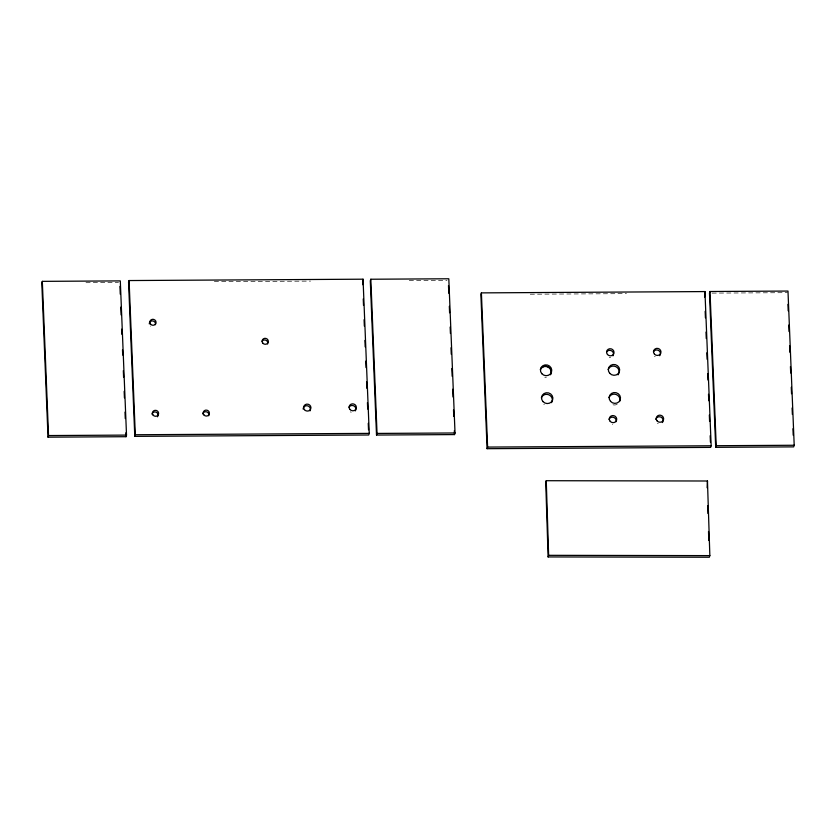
<?xml version="1.0" encoding="UTF-8"?>
<svg xmlns="http://www.w3.org/2000/svg" width="836" height="836" viewBox="0 0 836 836"><rect width="100%" height="100%" fill="white"/><g stroke="black" fill="none" stroke-linecap="round" stroke-linejoin="round"><path stroke-width="0.63" stroke-dasharray="4.18 3.13" d="M214.35 281.669L310.532 281.105M409.295 280.614L446.988 280.394M85.993 282.714L118.482 282.526M530.264 294.209L626.446 293.645M712.084 293.112L787.47 292.673M655.163 356.669A3.741 3.532 17.9 0 1 654.504 356.272M658.183 423.622A3.741 3.532 17.9 0 1 657.493 423.298M612.673 424.27A3.741 3.532 17.9 0 1 612.328 424.26M617.125 404.342A5.695 5.392 17.9 0 1 611.921 404.405M610.625 357.369A3.741 3.532 17.9 0 1 609.266 357.39M546.326 377.276A5.695 5.392 17.9 0 1 544.779 377.224M544.309 404.593A5.695 5.392 17.9 0 1 543.797 404.321M150.543 326.218A3.135 2.968 17.9 0 1 150.292 326.009M351.214 412.252A3.657 3.459 17.9 0 1 350.284 411.824"/><path stroke-width="1.25" d="M42.322 281.356L41.8 282.965L48.018 437.165L125.996 436.705L126.518 435.096L120.3 280.906L42.322 281.356L48.53 435.556L48.018 437.165M129.089 280.551L128.566 282.171L134.784 436.361L368.728 434.992L369.251 433.382L363.043 279.193L129.089 280.551L135.307 434.751L134.784 436.361M363.043 279.193L362.678 284.689M370.829 279.234L370.306 280.844L376.513 435.044L454.502 434.584L455.024 432.975L448.807 278.775L370.829 279.234L377.036 433.424L376.513 435.044M481.4 292.882L480.878 294.491L487.095 448.692L710.642 447.385L711.164 445.776L704.947 291.576L481.4 292.882L487.607 447.082L487.095 448.692M546.253 480.71L545.73 482.32L548.113 556.933L709.325 557.225L709.848 555.616L707.465 481.003L546.253 480.71L548.635 555.323L548.113 556.933M704.947 291.576L704.591 297.073M710.004 291.513L709.482 293.133L715.7 447.323L793.677 446.873L794.2 445.254L787.982 291.064L710.004 291.513L716.212 445.713L715.7 447.323M707.465 481.003L707.11 487.754M135.307 434.751L369.251 433.382M377.036 433.424L455.024 432.975M48.53 435.556L126.518 435.096M487.607 447.082L711.164 445.776M716.212 445.713L794.2 445.254M548.635 555.323L709.848 555.616M787.94 304.335L788.191 310.814M788.766 325.068L789.027 331.547M789.602 345.801L789.863 352.28M790.438 366.534L790.699 373.013M791.274 387.267L791.535 393.746M792.11 407.999L792.371 414.478M792.946 428.732L793.207 435.211M705.166 311.326L705.427 317.805M706.002 332.059L706.263 338.538M706.838 352.792L707.099 359.271M707.664 373.525L707.925 380.004M708.5 394.258L708.761 400.737M709.336 414.99L709.597 421.469M710.172 435.723L710.433 442.202M448.493 285.567L448.807 293.342M449.329 306.3L449.59 312.779M450.165 327.033L450.426 333.512M451.001 347.766L451.262 354.245M451.837 368.498L452.151 376.273M452.673 389.231L452.987 397.006M453.509 409.964L453.77 416.443M454.345 430.697L454.502 434.584M363.252 298.943L363.514 305.422M364.088 319.676L364.35 326.155M364.924 340.409L365.186 346.888M365.76 361.142L366.022 367.621M366.596 381.874L366.858 388.353M367.432 402.597L367.694 409.076M368.258 423.329L368.519 429.808M119.945 286.403L120.259 294.178M120.781 307.136L121.095 314.911M121.659 329.165L121.868 334.348M122.495 349.897L122.704 355.081M123.331 370.63L123.592 377.109M124.167 391.363L124.428 397.842M125.003 412.085L125.264 418.564M125.839 432.818L125.996 436.705M707.684 505.77L707.935 513.482M708.51 531.497L708.792 540.495M550.328 374.831A5.695 5.392 17.9 0 0 548.332 366.941A5.695 5.392 17.9 0 0 540.39 369.439A5.695 5.392 17.9 0 1 547.956 367.035A5.695 5.392 17.9 0 1 550.715 374.319M653.386 351.883A3.741 3.532 17.9 0 1 658.674 350.524A3.741 3.532 17.9 0 1 659.719 355.739M655.8 419.358A3.741 3.532 17.9 0 1 661.015 417.154A3.741 3.532 17.9 0 1 662.384 422.546M608.984 419.432A3.741 3.532 17.9 0 1 613.551 417.352A3.741 3.532 17.9 0 1 616.101 421.668M608.953 397.612A5.695 5.392 17.9 0 1 616.163 394.498A5.695 5.392 17.9 0 1 619.664 401.499M608.117 369.543A5.695 5.392 17.9 0 1 616.122 366.774A5.695 5.392 17.9 0 1 618.034 374.852M606.602 351.946A3.741 3.532 17.9 0 1 611.712 350.901A3.741 3.532 17.9 0 1 612.966 355.822M541.331 397.811A5.695 5.392 17.9 0 1 549.085 394.905A5.695 5.392 17.9 0 1 551.572 402.659M151.943 414.113A3.135 2.968 17.9 0 1 156.311 412.252A3.135 2.968 17.9 0 1 157.481 416.777M149.289 323.908A3.135 2.968 17.9 0 1 152.727 320.93A3.135 2.968 17.9 0 1 155.444 324.692M202.74 413.893A3.135 2.968 17.9 0 1 206.659 411.866A3.135 2.968 17.9 0 1 208.718 415.774M262.013 341.287A3.135 2.968 17.9 0 1 267.635 343.993M303.134 409.076A3.657 3.459 17.9 0 1 307.627 405.847A3.657 3.459 17.9 0 1 310.031 410.873M348.978 407.278A3.657 3.459 17.9 0 1 354.015 405.972A3.657 3.459 17.9 0 1 355.31 410.894M654.442 354.119A3.741 3.532 17.9 0 0 660.774 353.179A3.741 3.532 17.9 0 0 656.584 348.382A3.741 3.532 17.9 0 0 654.442 354.119M657.117 420.926A3.741 3.532 17.9 0 0 663.439 419.996A3.741 3.532 17.9 0 0 659.259 415.189A3.741 3.532 17.9 0 0 657.117 420.926M610.186 421.334A3.741 3.532 17.9 0 0 616.519 420.404A3.741 3.532 17.9 0 0 612.328 415.596A3.741 3.532 17.9 0 0 610.186 421.334M610.541 401.364A5.695 5.392 17.9 0 0 620.187 399.89A5.695 5.392 17.9 0 0 613.76 392.586A5.695 5.392 17.9 0 0 610.541 401.364M609.705 373.284A5.695 5.392 17.9 0 0 619.351 371.811A5.695 5.392 17.9 0 0 612.924 364.517A5.695 5.392 17.9 0 0 609.705 373.284M607.479 354.495A3.741 3.532 17.9 0 0 613.812 353.565A3.741 3.532 17.9 0 0 609.622 348.758A3.741 3.532 17.9 0 0 607.479 354.495M541.801 373.682A5.695 5.392 17.9 0 0 551.447 372.208A5.695 5.392 17.9 0 0 545.02 364.914A5.695 5.392 17.9 0 0 541.801 373.682M542.93 401.552A5.695 5.392 17.9 0 0 552.575 400.078A5.695 5.392 17.9 0 0 546.138 392.784A5.695 5.392 17.9 0 0 542.93 401.552M153.134 415.168A3.135 2.968 17.9 0 0 158.443 414.384A3.135 2.968 17.9 0 0 154.921 410.351A3.135 2.968 17.9 0 0 153.134 415.168M150.564 324.149A3.135 2.968 17.9 0 0 155.883 323.365A3.135 2.968 17.9 0 0 152.361 319.331A3.135 2.968 17.9 0 0 150.564 324.149M203.921 414.949A3.135 2.968 17.9 0 0 209.23 414.165A3.135 2.968 17.9 0 0 205.719 410.131A3.135 2.968 17.9 0 0 203.921 414.949M262.838 343.168A3.135 2.968 17.9 0 0 268.157 342.373A3.135 2.968 17.9 0 0 264.636 338.35A3.135 2.968 17.9 0 0 262.838 343.168M304.45 409.682A3.657 3.459 17.9 0 0 310.689 408.971A3.657 3.459 17.9 0 0 306.749 404.143A3.657 3.459 17.9 0 0 304.45 409.682M349.908 409.41A3.657 3.459 17.9 0 0 356.136 408.7A3.657 3.459 17.9 0 0 352.207 403.872A3.657 3.459 17.9 0 0 349.908 409.41"/></g></svg>
